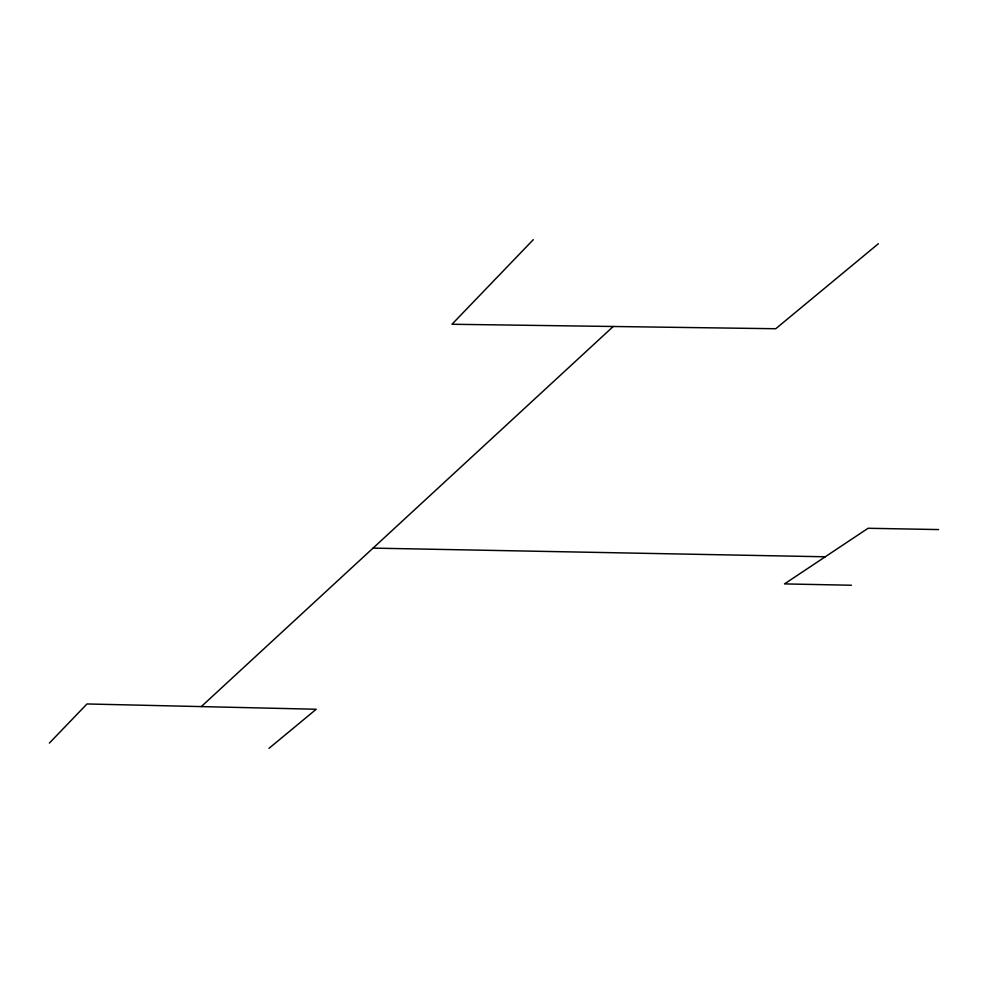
<?xml version="1.0" encoding="UTF-8"?>
<svg xmlns="http://www.w3.org/2000/svg" width="988" height="988" viewBox="0 0 988 988"><rect width="100%" height="100%" fill="white"/><g stroke="black" fill="none" stroke-linecap="round" stroke-linejoin="round"><path stroke-width="1.48" d="M49.4 743.062L86.993 703.962L316.222 709.248L269.008 748.336M533.31 239.664L451.985 324.262L775.741 328.732L878.394 243.715M201.293 706.593L613.239 326.485M938.6 529.568L868.082 528.271L784.497 583.908L851.421 585.242M373.044 548.118L825.239 556.787"/></g></svg>
